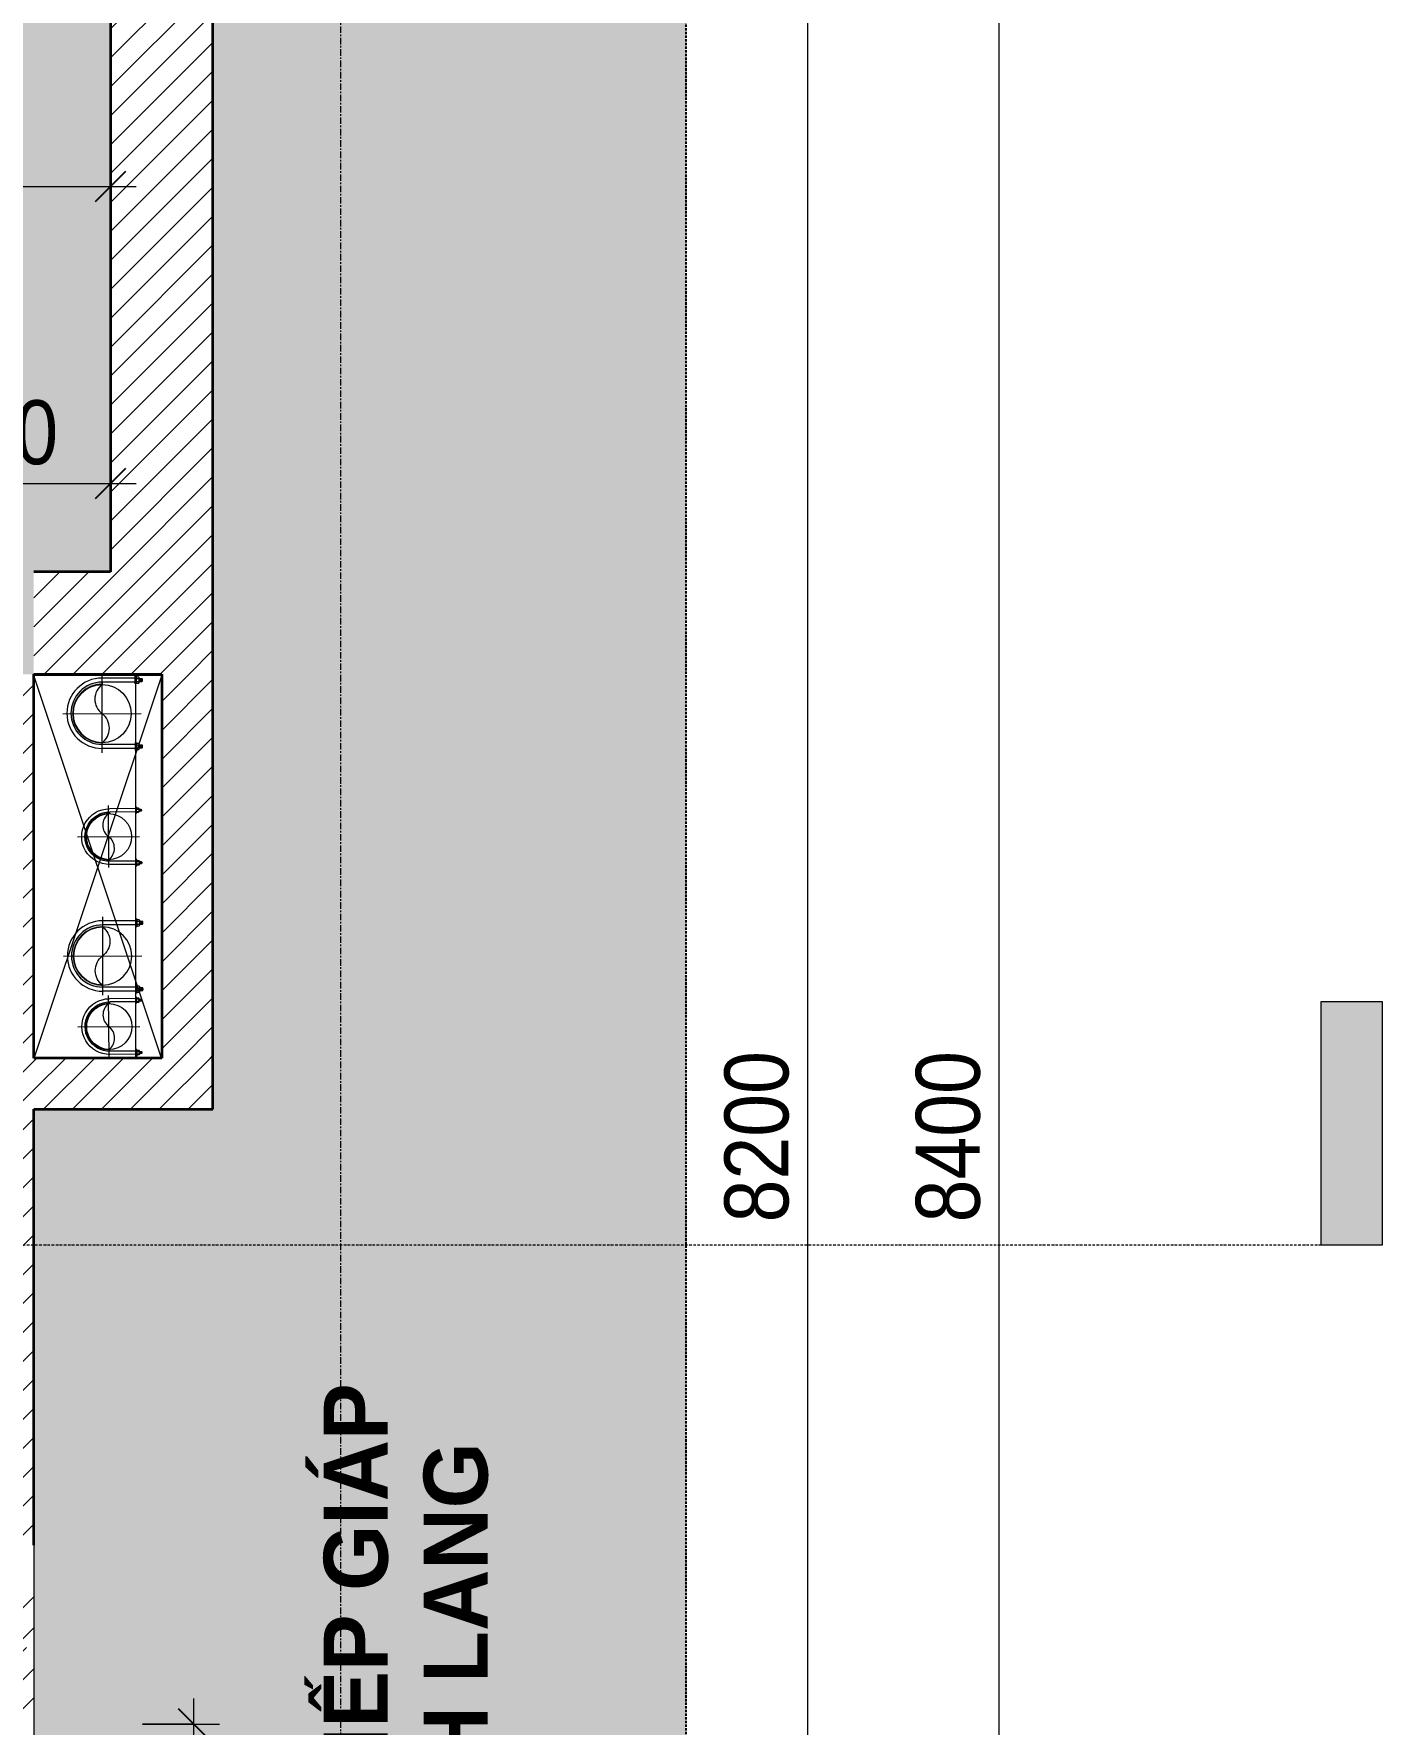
# Model space of a CAD drawing. Header units: millimetres. Extents: x 31444 to 224909, y 392 to 78637.
# Drawn here: x 42053 to 44687, y 64685 to 67988 of the extents above; entities that cross this region are included whole.
import ezdxf

# ---------------------------------------------------------------- set-up
doc = ezdxf.new("R2010")
doc.units = ezdxf.units.MM
for name, pattern in [('Dash - Tight', [4.5, 3, -1.5]), ('Dash Dot 3_16_', [7.9375, 4.7625, -1.5875, 0, -1.5875]), ('Grid Line', [22.225, 12.7, -3.175, 3.175, -3.175]), ('Hidden', [7.14375, 4.7625, -2.38125]), ('IMPORT-CENTER _3_', [10.16, 6.35, -1.27, 1.27, -1.27])]:
    doc.linetypes.add(name, pattern=pattern)
for name, color, linetype, lineweight in [('0-1', 7, 'Continuous', 5), ('0-3', 7, 'Continuous', 18), ('A-ANNO-DIMS', 211, 'Continuous', 9), ('A-ANNO-DIMS-50', 211, 'Continuous', 9), ('A-DETL-GENF-1', 7, 'Continuous', 18), ('A-DETL-GENF-3', 92, 'Dash - Tight', 18), ('A-DETL-GENF-4', 9, 'Continuous', 18), ('A-DETL-GENF-5', 92, 'Hidden', 25), ('A-DETL-THIN', 151, 'Continuous', 18), ('A-FLOR', 192, 'Continuous', 18), ('A-FLOR-2', 7, 'Continuous', 18), ('A-WALL-6', 113, 'Continuous', 35), ('A-WALL-PATT-2', 111, 'Continuous', 18), ('G-ANNO-SYMB', 111, 'Continuous', 9), ('G-ANNO-SYMB-1', 111, 'Dash Dot 3_16_', 18), ('G-ANNO-TEXT-1', 7, 'Continuous', 9), ('G-IMPT', 8, 'Continuous', 18), ('G-IMPT-4', 8, 'IMPORT-CENTER _3_', 18), ('M-EQPM', 50, 'Continuous', 18), ('S-GRID-1', 1, 'Grid Line', 9)]:
    doc.layers.add(name, color=color, linetype=linetype, lineweight=lineweight)
doc.layers.add('A-DETL-GENF-2', color=7, linetype='Continuous', lineweight=18, transparency=0.2)
doc.styles.add('Arial_B', font='arialbd.ttf', dxfattribs={"width": 0.95, "height": 125})
doc.styles.add('UTM Avo', font='', dxfattribs={"width": 0.9, "height": 125})
doc.styles.get('UTM Avo').set_extended_font_data('UTM Avo')
doc.dimstyles.new('1_Dim_chi_tiet_2_5', dxfattribs={"dimscale": 304.8, "dimtxt": 124.912619, "dimasz": 0.19685, "dimexe": 0.164042, "dimexo": 0.0625, "dimgap": 0.016404, "dimtad": 1, "dimdec": 0, "dimrnd": 5, "dimzin": 0, "dimdsep": 46, "dimtxsty": 'UTM Avo', "dimblk1": 'OBLIQUE', "dimblk2": 'OBLIQUE', "dimsah": 1, "dimcen": 0.09, "dimdle": 0.164042, "dimazin": 0, "dimtfac": 1, "dimtdec": 4, "dimtix": 1, "dimtmove": 0, "dimatfit": 3, "dimfxl": 0.328084, "dimfxlon": 1, "dimtvp": 1, "dimtolj": 1, "dimtzin": 0, "dimarcsym": 2})
pattern_1 = [(45, (0, 0), (-28.284271, 28.284271), [])]
pattern_2 = [(50, (0, 0), (364.3679, -31.8783), [38.1, -419.1]), (355, (0, 0), (-70.4859, 382.1133), [30.48, -335.28]), (100.451, (30.36, -2.66), (293.885, 350.2334), [32.38, -356.18]), (46.184, (0, 101.6), (542.1585, -84.0858), [57.15, -628.65]), (96.636, (45.2, 94.6), (474.805, 494.8554), [48.57, -534.27]), (351.184, (0, 101.6), (474.8102, 494.85), [45.72, -502.92]), (21, (50.8, 76.2), (303.2285, -204.5305), [38.1, -419.1]), (326, (50.8, 76.2), (123.6039, 368.376), [30.48, -335.28]), (71.451, (76.07, 59.16), (426.8341, 163.8427), [32.38, -356.18]), (37.5, (0, 0), (6.17665, 169.11015), [3.353, -327.863, 3.353, -337.007, -336.55]), (37.5, (0, 0), (6.17665, 169.11015), [-671.576, 3.353, -333.197]), (7.5, (0, 0), (133.63888, 200.3615), [3.353, -190.703, 3.353, -320.243, -128.27]), (7.5, (0, 0), (133.63888, 200.3615), [-517.652, 3.353, -124.917]), (327.5, (-113.28, 0), (271.18182, -11.45836), [3.353, -123.647, 3.353, -392.887, -525.78]), (327.5, (-113.28, 0), (271.18182, -11.45836), [-523.24, 3.353, -522.427]), (317.5, (-164.08, 0), (296.2585, 50.85285), [3.353, -161.747, 3.353, -259.791, -373.38]), (317.5, (-164.08, 0), (296.2585, 50.85285), [-428.244, 3.353, -370.027]), (45, (0, 0), (-125.7236, 125.7236), []), (45, (0, 190.5), (-125.7236, 125.7236), [])]

# ---------------------------------------------------------------- blocks, each defined once
blk = doc.blocks.new('NCV_TKTC_KET CAU_rvt-1-TKCS_CĂN HỘ LOẠI 3 - MẶT BẰNG')
at = {"layer": 'A-FLOR-2'}
for p, q in [((42052.7, 66734.9), (42302.6, 66734.9)), ((42052.7, 65986.9), (42052.7, 66734.9))]:
    blk.add_line(p, q, dxfattribs=at)
blk = doc.blocks.new('TKTC_XREF_251221_MB TANG 1 - TKTC_XREF_260130_MB TANG 1_dwg_CUM U_DN100-V18-TKCS_CĂN HỘ LOẠI 3 - MẶT BẰNG')
at = {"layer": 'G-IMPT'}
blk.add_hatch(color=256, dxfattribs=at).paths.add_polyline_path([(61, 0), (58.9, -15.8), (52.8, -30.5), (43.1, -43.1), (30.5, -52.8), (15.8, -58.9), (0, -61), (0, -57), (15.8, -54.6), (30.5, -47.8), (40.3, -40.3), (49.4, -28.5), (55.1, -14.8), (57, 0), (54.6, 15.8), (47.8, 30.5), (40.3, 40.3), (28.5, 49.4), (14.8, 55.1), (0, 57), (0, 61), (16.9, 58.5), (30.5, 52.8), (43.1, 43.1), (53.7, 28.5), (59.1, 14.8)])
for p, q in [((-79.1, 66.6), (-79.1, 63.4)), ((-76.6, 66.6), (-76.6, 63.4)), ((-74.6, 66.6), (-74.6, 63.4)), ((-72.7, 69.3), (-72.7, 60.7)), ((-66.9, 67.9), (-71.7, 67.9)), ((-66.9, 62.1), (-71.7, 62.1)), ((-65, 69), (0, 69)), ((-79.1, -63.4), (-79.1, -66.6)), ((-76.6, -63.4), (-76.6, -66.6)), ((-74.6, -63.4), (-74.6, -66.6)), ((-72.7, -60.7), (-72.7, -69.3)), ((-66.9, -62.1), (-71.7, -62.1)), ((-66.9, -67.9), (-71.7, -67.9)), ((-65, -69), (0, -69))]:
    blk.add_line(p, q, dxfattribs=at)
at = {"layer": 'G-IMPT', "flags": 128}
for points in [[(-72.7, 67.6), (-78.1, 67.6), (-78.1, 62.4), (-72.7, 62.4)], [(-71.7, 59.2), (-66.9, 59.2), (-66.9, 70.8), (-71.7, 70.8)], [(-66.9, 70.8), (-66.9, 72.7), (-65, 72.7), (-65, 57.3), (-66.9, 57.3), (-66.9, 59.2)], [(-65, 61), (0, 61), (0, 57)], [(-72.7, -62.4), (-78.1, -62.4), (-78.1, -67.6), (-72.7, -67.6)], [(-71.7, -70.8), (-66.9, -70.8), (-66.9, -59.2), (-71.7, -59.2)], [(-66.9, -59.2), (-66.9, -57.3), (-65, -57.3), (-65, -72.7), (-66.9, -72.7), (-66.9, -70.8)], [(-65, -61), (0, -61), (0, -57)]]:
    blk.add_lwpolyline(points, dxfattribs=at)
at = {"layer": 'G-IMPT'}
for centre, radius, start, end in [((-78.1, 66.6), 0.96, 90, 180), ((-78.1, 63.4), 0.96, 180, 270), ((-71.1, 69.3), 1.56, 112.6199, 247.3801), ((-67.9, 65), 4.8, 143.1301, 216.8699), ((-71.1, 60.7), 1.56, 112.6199, 247.3801), ((0, 0), 69, 270, 90), ((0, 0), 61, 270, 90), ((0, 0), 57, 270, 90), ((-78.1, -63.4), 0.96, 90, 180), ((-78.1, -66.6), 0.96, 180, 270), ((-71.1, -60.7), 1.56, 112.6199, 247.3801), ((-67.9, -65), 4.8, 143.1301, 216.8699), ((-71.1, -69.3), 1.56, 112.6199, 247.3801)]:
    blk.add_arc(centre, radius, start, end, dxfattribs=at)
blk = doc.blocks.new('TKTC_XREF_251221_MB TANG 1 - TKTC_XREF_260130_MB TANG 1_dwg_$cc-4202117-TKCS_CĂN HỘ LOẠI 3 - MẶT BẰNG')
at = {"layer": 'G-IMPT'}
blk.add_circle((0, 0), 0.5, dxfattribs=at)
for centre, radius, start, end in [((0, 0), 0.5, 90, 270), ((0.188, 0.25), 0.313, 126.8699, 233.1301), ((-0.188, -0.25), 0.313, 306.8699, 53.1301)]:
    blk.add_arc(centre, radius, start, end, dxfattribs=at)
at = {"layer": 'G-IMPT-4'}
for p, q in [((0, -0.673), (0, 0.673)), ((-0.673, 0), (0.673, 0))]:
    blk.add_line(p, q, dxfattribs=at)
blk = doc.blocks.new('TKTC_XREF_251221_MB TANG 1 - TKTC_XREF_260130_MB TANG 1_dwg_$cc-4202111-TKCS_CĂN HỘ LOẠI 3 - MẶT BẰNG')
at = {"layer": 'G-IMPT'}
blk.add_circle((0, 0), 0.5, dxfattribs=at)
for centre, radius, start, end in [((0, 0), 0.5, 90, 270), ((0.188, 0.25), 0.313, 126.8699, 233.1301), ((-0.188, -0.25), 0.313, 306.8699, 53.1301)]:
    blk.add_arc(centre, radius, start, end, dxfattribs=at)
at = {"layer": 'G-IMPT-4'}
for p, q in [((0, -0.673), (0, 0.673)), ((-0.673, 0), (0.673, 0))]:
    blk.add_line(p, q, dxfattribs=at)
blk = doc.blocks.new('TKTC_XREF_251221_MB TANG 1 - TKTC_XREF_260130_MB TANG 1_dwg_CUM U_DN100-4202112-TKCS_CĂN HỘ LOẠI 3 - MẶT BẰNG')
at = {"layer": 'G-IMPT'}
blk.add_hatch(color=256, dxfattribs=at).paths.add_polyline_path([(0, 61), (0, 57), (15.8, 54.6), (28.5, 49.4), (40.3, 40.3), (49.8, 27.4), (55.1, 14.6), (57, 0), (54.6, -15.8), (49.4, -28.5), (40.3, -40.3), (28.5, -49.4), (14.8, -55.1), (0, -57), (0, -61), (15.8, -58.9), (30.5, -52.8), (43.1, -43.1), (53.7, -28.5), (59.1, -14.8), (61, 0), (58.9, 15.8), (52.8, 30.5), (43.1, 43.1), (28.5, 53.7), (14.8, 59.1), (0, 61)])
for p, q in [((-79.1, 66.6), (-79.1, 63.4)), ((-76.6, 66.6), (-76.6, 63.4)), ((-74.6, 66.6), (-74.6, 63.4)), ((-72.7, 69.3), (-72.7, 60.7)), ((-66.9, 67.9), (-71.7, 67.9)), ((-65, 69), (0, 69)), ((-66.9, 62.1), (-71.7, 62.1)), ((-79.1, -63.4), (-79.1, -66.6)), ((-76.6, -63.4), (-76.6, -66.6)), ((-74.6, -63.4), (-74.6, -66.6)), ((-72.7, -60.7), (-72.7, -69.3)), ((-66.9, -62.1), (-71.7, -62.1)), ((-66.9, -67.9), (-71.7, -67.9)), ((-65, -69), (0, -69))]:
    blk.add_line(p, q, dxfattribs=at)
at = {"layer": 'G-IMPT', "flags": 128}
for points in [[(-72.7, 67.6), (-78.1, 67.6), (-78.1, 62.4), (-72.7, 62.4)], [(-71.7, 59.2), (-66.9, 59.2), (-66.9, 70.8), (-71.7, 70.8)], [(-66.9, 70.8), (-66.9, 72.7), (-65, 72.7), (-65, 57.3), (-66.9, 57.3), (-66.9, 59.2)], [(-65, 61), (0, 61), (0, 57)], [(-72.7, -62.4), (-78.1, -62.4), (-78.1, -67.6), (-72.7, -67.6)], [(-71.7, -70.8), (-66.9, -70.8), (-66.9, -59.2), (-71.7, -59.2)], [(-66.9, -59.2), (-66.9, -57.3), (-65, -57.3), (-65, -72.7), (-66.9, -72.7), (-66.9, -70.8)], [(-65, -61), (0, -61), (0, -57)]]:
    blk.add_lwpolyline(points, dxfattribs=at)
at = {"layer": 'G-IMPT'}
for centre, radius, start, end in [((-78.1, 66.6), 0.96, 90, 180), ((-71.1, 69.3), 1.56, 112.6199, 247.3801), ((-67.9, 65), 4.8, 143.1301, 216.8699), ((0, 0), 69, 270, 90), ((-78.1, 63.4), 0.96, 180, 270), ((-71.1, 60.7), 1.56, 112.6199, 247.3801), ((0, 0), 61, 270, 90), ((0, 0), 57, 270, 90), ((-78.1, -63.4), 0.96, 90, 180), ((-71.1, -60.7), 1.56, 112.6199, 247.3801), ((-67.9, -65), 4.8, 143.1301, 216.8699), ((-78.1, -66.6), 0.96, 180, 270), ((-71.1, -69.3), 1.56, 112.6199, 247.3801)]:
    blk.add_arc(centre, radius, start, end, dxfattribs=at)
blk = doc.blocks.new('TKTC_XREF_251221_MB TANG 1 - TKTC_XREF_260130_MB TANG 1_dwg_$cc-V19-TKCS_CĂN HỘ LOẠI 3 - MẶT BẰNG')
at = {"layer": 'G-IMPT'}
blk.add_circle((0, 0), 0.5, dxfattribs=at)
for centre, radius, start, end in [((0, 0), 0.5, 90, 270), ((0.188, 0.25), 0.313, 126.8699, 233.1301), ((-0.188, -0.25), 0.313, 306.8699, 53.1301)]:
    blk.add_arc(centre, radius, start, end, dxfattribs=at)
at = {"layer": 'G-IMPT-4'}
for p, q in [((0, -0.673), (0, 0.673)), ((-0.673, 0), (0.673, 0))]:
    blk.add_line(p, q, dxfattribs=at)
blk = doc.blocks.new('TKTC_XREF_251221_MB TANG 1 - TKTC_XREF_260130_MB TANG 1_dwg_$cc-4202118-TKCS_CĂN HỘ LOẠI 3 - MẶT BẰNG')
at = {"layer": 'G-IMPT'}
blk.add_circle((0, 0), 0.5, dxfattribs=at)
for centre, radius, start, end in [((0, 0), 0.5, 90, 270), ((0.188, 0.25), 0.313, 126.8699, 233.1301), ((-0.188, -0.25), 0.313, 306.8699, 53.1301)]:
    blk.add_arc(centre, radius, start, end, dxfattribs=at)
at = {"layer": 'G-IMPT-4'}
for p, q in [((0, -0.673), (0, 0.673)), ((-0.673, 0), (0.673, 0))]:
    blk.add_line(p, q, dxfattribs=at)
blk = doc.blocks.new('TKTC_XREF_251221_MB TANG 1 - TKTC_XREF_260130_MB TANG 1_dwg-4202109-TKCS_CĂN HỘ LOẠI 3 - MẶT BẰNG')
at = {"layer": 'G-IMPT'}
blk.add_line((-160899.7, -335359.7), (-160899.7, -334609.7), dxfattribs=at)
at = {"layer": 'G-IMPT', "flags": 128}
blk.add_lwpolyline([(-160874, -334609.7), (-160850.5, -334609.9), (-160850.5, -335359.7)], dxfattribs=at)
for name, p, xscale, yscale, zscale, rotation in [('TKTC_XREF_251221_MB TANG 1 - TKTC_XREF_260130_MB TANG 1_dwg_$cc-V19-TKCS_CĂN HỘ LOẠI 3 - MẶT BẰNG', (-160965.6, -334686.8), 113.7150000000092, 113.7150000000092, 113.7150000000092, 0.04476088158440977), ('TKTC_XREF_251221_MB TANG 1 - TKTC_XREF_260130_MB TANG 1_dwg_CUM U_DN100-4202112-TKCS_CĂN HỘ LOẠI 3 - MẶT BẰNG', (-160965.6, -334686), 0.9975000000000005, 0.9975000000000005, 0.9975000000000005, 180.0467435561312), ('TKTC_XREF_251221_MB TANG 1 - TKTC_XREF_260130_MB TANG 1_dwg_$cc-4202118-TKCS_CĂN HỘ LOẠI 3 - MẶT BẰNG', (-160953, -334927.1), 90.0000000000512, 90.0000000000512, 90.0000000000512, 0.419778997776333), ('TKTC_XREF_251221_MB TANG 1 - TKTC_XREF_260130_MB TANG 1_dwg_CUM U_DN100-4202112-TKCS_CĂN HỘ LOẠI 3 - MẶT BẰNG', (-160964.7, -335160.3), 0.9974999999999966, 0.9974999999999966, 0.9974999999999966, 180.0467435564899), ('TKTC_XREF_251221_MB TANG 1 - TKTC_XREF_260130_MB TANG 1_dwg_$cc-4202117-TKCS_CĂN HỘ LOẠI 3 - MẶT BẰNG', (-160952.6, -335298.2), 90.0000000000512, 90.0000000000512, 90.0000000000512, 0.419778997776333)]:
    blk.add_blockref(name, p, dxfattribs=dict(xscale=xscale, yscale=yscale, zscale=zscale, rotation=rotation))
at = {"extrusion": (0, 0, -1)}
for name, p, xscale, yscale, zscale, rotation in [('TKTC_XREF_251221_MB TANG 1 - TKTC_XREF_260130_MB TANG 1_dwg_CUM U_DN100-V18-TKCS_CĂN HỘ LOẠI 3 - MẶT BẰNG', (160951.1, -334927.1), 0.7894736842105242, 0.7894736842105242, -0.7894736842105241, 359.5802210006287), ('TKTC_XREF_251221_MB TANG 1 - TKTC_XREF_260130_MB TANG 1_dwg_$cc-4202111-TKCS_CĂN HỘ LOẠI 3 - MẶT BẰNG', (160964.7, -335160.3), 113.7150000000092, 113.7150000000092, -113.7150000000092, 179.9532564459116), ('TKTC_XREF_251221_MB TANG 1 - TKTC_XREF_260130_MB TANG 1_dwg_CUM U_DN100-V18-TKCS_CĂN HỘ LOẠI 3 - MẶT BẰNG', (160950.7, -335298.2), 0.7894736842105242, 0.7894736842105242, -0.7894736842105241, 359.5802210006287)]:
    blk.add_blockref(name, p, dxfattribs=dict(at, xscale=xscale, yscale=yscale, zscale=zscale, rotation=rotation))
blk = doc.blocks.new('TKTC_XREF_251221_MB TANG 1 - TKTC_XREF_251221_MB TANG 1-2038492-TKCS_CĂN HỘ LOẠI 3 - MẶT BẰNG')
blk.add_blockref('TKTC_XREF_251221_MB TANG 1 - TKTC_XREF_260130_MB TANG 1_dwg-4202109-TKCS_CĂN HỘ LOẠI 3 - MẶT BẰNG', (169499.1, 384109.7))
blk = doc.blocks.new('BORDER VIEW - BORDER VIEW-3746483-TKCS_CĂN HỘ LOẠI 3 - MẶT BẰNG')
at = {"layer": 'A-DETL-GENF-5'}
blk.add_line((10273.6, 9641.4), (10273.6, 150), dxfattribs=at)
blk = doc.blocks.new('Section - 3_32_ x 3_8_-4701953-TKCS_CĂN HỘ LOẠI 3 - MẶT BẰNG')
at = {"layer": 'G-ANNO-SYMB'}
blk.add_hatch(color=256, dxfattribs=at).paths.add_polyline_path([(0, 9.525), (0, 0), (-2.38125, 0), (-2.38125, 9.525)])
for p, q in [((0, 9.525), (-2.38125, 9.525)), ((-2.38125, 9.525), (-2.38125, 0)), ((0, 0), (0, 9.525)), ((-2.38125, 0), (0, 0))]:
    blk.add_line(p, q, dxfattribs=at)
blk = doc.blocks.new('DIMBLOCK11-TKCS_CĂN HỘ LOẠI 3 - MẶT BẰNG')
at = {"layer": 'A-ANNO-DIMS-50', "lineweight": 25}
for p, q in [((42365.1, 64685.3), (42335.1, 64715.3)), ((42365.1, 64685.3), (42395.1, 64655.3)), ((42365.1, 63595.3), (42335.1, 63625.3)), ((42365.1, 63595.3), (42395.1, 63565.3))]:
    blk.add_line(p, q, dxfattribs=at)
at = {"layer": 'A-ANNO-DIMS-50'}
for p, q in [((42365.1, 63545.3), (42365.1, 64735.3)), ((42265.1, 64685.3), (42415.1, 64685.3)), ((42365.1, 64685.3), (42265.1, 64685.3)), ((42265.1, 63595.3), (42415.1, 63595.3)), ((42365.1, 63595.3), (42265.1, 63595.3))]:
    blk.add_line(p, q, dxfattribs=at)
at = {"layer": 'A-ANNO-DIMS-50', "color": 0, "insert": (42202.7, 63969.1), "char_height": 125, "width": 410.824, "attachment_point": 1, "rotation": 90, "line_spacing_factor": 1.110334, "style": 'UTM Avo'}
blk.add_mtext('1090', dxfattribs=at)
blk = doc.blocks.new('_Oblique')
at = {"color": 0, "linetype": 'ByBlock', "lineweight": -2}
blk.add_line((-0.5, -0.5), (0.5, 0.5), dxfattribs=at)
blk = doc.blocks.new('DIMBLOCK13-TKCS_CĂN HỘ LOẠI 3 - MẶT BẰNG')
at = {"layer": 'A-ANNO-DIMS-50', "lineweight": 25}
for p, q in [((43564.2, 69936.9), (43534.2, 69966.9)), ((43564.2, 69936.9), (43594.2, 69906.9)), ((43564.2, 61736.9), (43534.2, 61766.9)), ((43564.2, 61736.9), (43594.2, 61706.9))]:
    blk.add_line(p, q, dxfattribs=at)
at = {"layer": 'A-ANNO-DIMS-50'}
for p, q in [((43664.2, 69936.9), (43514.2, 69936.9)), ((43564.2, 69936.9), (43564.2, 61736.9)), ((43564.2, 69936.9), (43664.2, 69936.9)), ((43664.2, 61736.9), (43514.2, 61736.9)), ((43564.2, 61736.9), (43664.2, 61736.9))]:
    blk.add_line(p, q, dxfattribs=at)
at = {"layer": 'A-ANNO-DIMS-50', "color": 0, "insert": (43401.8, 65665.8), "char_height": 125, "width": 410.824, "attachment_point": 1, "rotation": 90, "line_spacing_factor": 1.110334, "style": 'UTM Avo'}
blk.add_mtext('8200', dxfattribs=at)
blk = doc.blocks.new('DIMBLOCK15-TKCS_CĂN HỘ LOẠI 3 - MẶT BẰNG')
at = {"layer": 'A-ANNO-DIMS-50', "lineweight": 25}
for p, q in [((43938, 70036.9), (43908, 70066.9)), ((43938, 70036.9), (43968, 70006.9)), ((43938, 61636.9), (43908, 61666.9)), ((43938, 61636.9), (43968, 61606.9))]:
    blk.add_line(p, q, dxfattribs=at)
at = {"layer": 'A-ANNO-DIMS-50'}
for p, q in [((43938, 70086.9), (43938, 61586.9)), ((43838, 70036.9), (43988, 70036.9)), ((43938, 70036.9), (43838, 70036.9)), ((43838, 61636.9), (43988, 61636.9)), ((43938, 61636.9), (43838, 61636.9))]:
    blk.add_line(p, q, dxfattribs=at)
at = {"layer": 'A-ANNO-DIMS-50', "color": 0, "insert": (43775.6, 65665.8), "char_height": 125, "width": 410.824, "attachment_point": 1, "rotation": 90, "line_spacing_factor": 1.110334, "style": 'UTM Avo'}
blk.add_mtext('8400', dxfattribs=at)
blk = doc.blocks.new('DIMBLOCK34-TKCS_CĂN HỘ LOẠI 3 - MẶT BẰNG')
at = {"layer": 'A-ANNO-DIMS-50'}
for p, q in [((38152.6, 67789.7), (38152.6, 67639.7)), ((38152.6, 67689.7), (38152.6, 67789.7)), ((42202.6, 67789.7), (42202.6, 67639.7)), ((42202.6, 67689.7), (42202.6, 67789.7)), ((38102.6, 67689.7), (42252.6, 67689.7))]:
    blk.add_line(p, q, dxfattribs=at)
at = {"layer": 'A-ANNO-DIMS-50', "lineweight": 25}
for p, q in [((38152.6, 67689.7), (38182.6, 67719.7)), ((42202.6, 67689.7), (42232.6, 67719.7)), ((38152.6, 67689.7), (38122.6, 67659.7)), ((42202.6, 67689.7), (42172.6, 67659.7))]:
    blk.add_line(p, q, dxfattribs=at)
at = {"layer": 'A-ANNO-DIMS-50', "color": 0, "insert": (40006.4, 67852.1), "char_height": 125, "width": 410.824, "attachment_point": 1, "line_spacing_factor": 1.110334, "style": 'UTM Avo'}
blk.add_mtext('4050', dxfattribs=at)
blk = doc.blocks.new('DIMBLOCK55-TKCS_CĂN HỘ LOẠI 3 - MẶT BẰNG')
at = {"layer": 'A-ANNO-DIMS-50'}
for p, q in [((41752.6, 67209.8), (41752.6, 67059.8)), ((41752.6, 67109.8), (41752.6, 67209.8)), ((42202.6, 67209.8), (42202.6, 67059.8)), ((42202.6, 67109.8), (42202.6, 67209.8)), ((41752.6, 67109.8), (42252.6, 67109.8))]:
    blk.add_line(p, q, dxfattribs=at)
at = {"layer": 'A-ANNO-DIMS-50', "lineweight": 25}
for p, q in [((41752.6, 67109.8), (41782.6, 67139.8)), ((42202.6, 67109.8), (42232.6, 67139.8)), ((41752.6, 67109.8), (41722.6, 67079.8)), ((42202.6, 67109.8), (42172.6, 67079.8))]:
    blk.add_line(p, q, dxfattribs=at)
at = {"layer": 'A-ANNO-DIMS-50', "color": 0, "insert": (41849.2, 67272.2), "char_height": 125, "width": 308.118, "attachment_point": 1, "line_spacing_factor": 1.110334, "style": 'UTM Avo'}
blk.add_mtext('450', dxfattribs=at)

msp = doc.modelspace()

# ---------------------------------------------------------------- hatches: boundary and pattern name
at = {"layer": 'A-DETL-GENF-1'}
msp.add_hatch(color=256, dxfattribs=at).paths.add_polyline_path([(42037.9, 66936.9), (42202.6, 66936.9), (42202.6, 69836.9), (38852.6, 69836.9), (38852.6, 69761.9), (38152.6, 69761.9), (38152.6, 66936.9), (41852.6, 66936.9)])
at = {"layer": 'A-DETL-GENF-2'}
h = msp.add_hatch(color=256, dxfattribs=at)
h.paths.add_polyline_path([(42371.8, 60936.9), (43176.1, 60936.9), (43214.9, 60942), (43251.1, 60957), (43282.2, 60980.9), (43306, 61011.9), (43321, 61048.1), (43326.1, 61086.9), (43326.1, 70578.4), (43321, 70617.2), (43306, 70653.4), (43282.2, 70684.5), (43251.1, 70708.3), (43214.9, 70723.3), (43176.1, 70728.4), (33202.6, 70728.4), (33163.7, 70723.3), (33127.6, 70708.3), (33096.5, 70684.5), (33072.7, 70653.4), (33057.7, 70617.2), (33052.6, 70578.4), (33052.6, 61086.9), (33057.7, 61048.1), (33072.7, 61011.9), (33096.5, 60980.9), (33127.6, 60957), (33163.7, 60942), (33202.6, 60936.9), (42202.6, 60936.9)])
h.paths.add_polyline_path([(37494.4, 61495.8), (37481.9, 61497.5), (37470.3, 61502.3), (37460.3, 61509.9), (37452.7, 61519.9), (37447.8, 61531.5), (37446.2, 61544), (37449.4, 61544), (37451.2, 61531.5), (37456.6, 61519.9), (37462.9, 61511.9), (37471.9, 61505), (37482.7, 61500.5), (37494.4, 61499), (37506.8, 61500.9), (37518.4, 61506.2), (37526.2, 61512.2), (37533.3, 61521.5), (37537.8, 61532.3), (37539.4, 61544), (37542.5, 61544), (37540.9, 61531.5), (37536.1, 61519.9), (37528.4, 61509.9), (37516.9, 61501.6), (37506, 61497.4)])
h.paths.add_polyline_path([(38112.6, 61511.9), (37552.6, 61511.9), (37552.6, 61636.9), (34352.6, 61636.9), (34352.6, 61561.9), (33652.6, 61561.9), (33652.6, 68136.9), (36152.5, 68136.9), (36152.5, 69836.9), (34352.6, 69836.9), (34352.6, 69761.9), (33652.6, 69761.9), (33652.6, 70111.9), (34352.6, 70111.9), (34352.6, 70036.9), (37552.6, 70036.9), (37552.7, 70111.9), (38852.6, 70111.9), (38852.7, 70036.9), (42402.6, 70036.9), (42402.6, 65886.9), (42052.6, 65886.9), (42052.5, 61635.3), (41852.6, 61635.3), (41852.6, 61636.9), (38852.6, 61636.9), (38852.6, 61511.9), (38152.6, 61511.9)])
h.paths.add_polyline_path([(34715.7, 70142), (34713.6, 70142), (34715.7, 70157.7), (34721.8, 70172.4), (34731.4, 70185), (34746, 70195.5), (34759.7, 70200.9), (34774.4, 70202.8), (34790.2, 70200.7), (34804.9, 70194.7), (34817.5, 70185), (34827.1, 70172.4), (34833.2, 70157.7), (34835.3, 70142), (34831.3, 70142), (34828.9, 70157.7), (34823.7, 70170.4), (34814.7, 70182.2), (34802.9, 70191.2), (34789.2, 70196.9), (34774.4, 70198.8), (34758.7, 70196.5), (34746, 70191.2), (34734.2, 70182.2), (34725.2, 70170.4), (34719.5, 70156.7), (34717.6, 70142)])
at = {"layer": 'A-DETL-GENF-4'}
h = msp.add_hatch(dxfattribs=at)
h.set_pattern_fill('FP_2', color=256, style=0, pattern_type=2)
h.set_pattern_definition(pattern_2)
h.paths.add_polyline_path([(38364.6, 61511.9), (38852.6, 61512.2), (38852.6, 61961.9), (37552.6, 61961.9), (37552.6, 61511.9), (37816.3, 61511.9)])
h.paths.add_polyline_path([(33652.6, 61561.9), (34352.6, 61562), (34352.6, 61911.9), (33652.6, 61911.9), (33652.6, 61636.9)])
h.paths.add_polyline_path([(41852.6, 61636.9), (42052.6, 61636.9), (42052.6, 61836.9), (41852.6, 61836.9), (41852.6, 61739.5)])
h.paths.add_polyline_path([(36952.6, 64836.9), (37052.6, 64836.9), (37052.6, 65036.9), (36952.6, 65036.9), (36952.6, 64936.9)])
h.paths.add_polyline_path([(40052.6, 64836.9), (40052.6, 65036.9), (39952.6, 65036.9), (39952.6, 64836.9), (40034.3, 64836.9)])
h.paths.add_polyline_path([(38152.6, 64836.9), (38152.6, 65036.9), (38052.6, 65036.9), (38052.6, 64836.9)])
h.paths.add_polyline_path([(33652.6, 64839), (33852.6, 64839), (33852.2, 65036.9), (33652.6, 65036.9), (33652.6, 65035.3)])
h.paths.add_polyline_path([(42037.9, 66736.9), (42052.6, 66736.9), (42052.6, 66936.9), (41852.6, 66936.9), (41852.6, 66736.9)])
h.paths.add_polyline_path([(33652.6, 67936.9), (33852.6, 67936.9), (33852.6, 68136.9), (33652.6, 68136.9), (33652.6, 68036.9)])
h.paths.add_polyline_path([(36952.6, 67936.9), (37052.6, 67936.9), (37052.6, 68136.9), (36952.6, 68136.9), (36952.6, 68036.9)])
h.paths.add_polyline_path([(38152.6, 67942), (38152.6, 68136.9), (38052.6, 68136.9), (38052.6, 67942), (38150.1, 67942)])
h.paths.add_polyline_path([(38052.6, 69761.9), (38852.6, 69761.9), (38852.6, 70111.9), (37552.6, 70111.9), (37552.6, 69761.9)])
h.paths.add_polyline_path([(33988.6, 69761.9), (34352.6, 69761.9), (34352.6, 70111.9), (33652.6, 70111.9), (33652.6, 69761.9)])
h.paths.add_polyline_path([(41852.6, 69836.9), (42052.6, 69836.9), (42052.6, 70036.9), (41852.6, 70036.9), (41852.6, 69836.9)])
h = msp.add_hatch(dxfattribs=at)
h.set_pattern_fill('FP_2', color=256, style=0, pattern_type=2)
h.set_pattern_definition(pattern_2)
h.paths.add_polyline_path([(41852.6, 64835.3), (42052.6, 64835.3), (42052.6, 65035.3), (41852.6, 65035.3), (41852.6, 64836.9)])
h.paths.add_polyline_path([(39947.6, 64836.9), (39952.6, 64836.9), (39952.6, 65036.9), (39947.6, 65036.9), (39947.6, 64936.7)])
at = {"layer": 'A-WALL-PATT-2'}
h = msp.add_hatch(dxfattribs=at)
h.set_pattern_fill('FP_1', color=256, style=0, pattern_type=2)
h.set_pattern_definition(pattern_1)
h.paths.add_polyline_path([(42402.6, 66936.9), (42402.6, 70036.9), (42202.6, 70036.9), (42202.6, 66936.9), (42371.8, 66936.9)])
h = msp.add_hatch(dxfattribs=at)
h.set_pattern_fill('FP_1', color=256, style=0, pattern_type=2)
h.set_pattern_definition(pattern_1)
h.paths.add_polyline_path([(42402.6, 66736.9), (42402.6, 66936.9), (42052.6, 66936.9), (42052.6, 66736.9), (42371.8, 66736.9)])
h = msp.add_hatch(dxfattribs=at)
h.set_pattern_fill('FP_1', color=256, style=0, pattern_type=2)
h.set_pattern_definition(pattern_1)
h.paths.add_polyline_path([(41852.6, 65886.9), (42052.6, 65886.9), (42052.6, 66736.9), (41852.6, 66736.9), (41852.6, 65999.6)])
h = msp.add_hatch(dxfattribs=at)
h.set_pattern_fill('FP_1', color=256, style=0, pattern_type=2)
h.set_pattern_definition(pattern_1)
h.paths.add_polyline_path([(42302.6, 65986.9), (42402.6, 65986.9), (42402.6, 66736.9), (42302.6, 66736.9), (42302.6, 65999.6)])
h = msp.add_hatch(dxfattribs=at)
h.set_pattern_fill('FP_1', color=256, style=0, pattern_type=2)
h.set_pattern_definition(pattern_1)
h.paths.add_polyline_path([(42402.6, 65886.9), (42402.6, 65986.9), (42052.6, 65986.9), (42052.6, 65886.9), (42371.8, 65886.9)])
h = msp.add_hatch(dxfattribs=at)
h.set_pattern_fill('FP_1', color=256, style=0, pattern_type=2)
h.set_pattern_definition(pattern_1)
h.paths.add_polyline_path([(41852.6, 61836.9), (42052.6, 61836.9), (42052.6, 63595.3), (41852.6, 63595.3), (41852.6, 61911.9)])
h.paths.add_polyline_path([(42052.6, 64685.3), (42052.6, 64835.3), (41852.6, 64835.3), (41852.6, 64685.3)])
h.paths.add_polyline_path([(41852.6, 65035.3), (42052.6, 65035.3), (42052.6, 65886.9), (41852.6, 65886.9)])

# ---------------------------------------------------------------- linework, layer by layer
at = {"layer": '0-3'}
for p, q in [((42302.6, 66734.9), (42052.6, 66734.9)), ((42302.2, 65986.9), (42052.6, 66734.5)), ((42053.2, 65986.9), (42302.6, 66734))]:
    msp.add_line(p, q, dxfattribs=at)
at = {"layer": 'A-DETL-THIN'}
for p, q in [((42402.6, 70036.9), (42402.6, 65886.9)), ((42202.6, 66936.9), (42202.6, 69836.9)), ((42052.6, 66936.9), (42202.6, 66936.9)), ((42402.6, 65886.9), (42052.6, 65886.9)), ((42052.6, 65886.9), (42052.6, 61836.9))]:
    msp.add_line(p, q, dxfattribs=at)
at = {"layer": 'A-FLOR'}
msp.add_line((42402.6, 70036.9), (42402.6, 66736.9), dxfattribs=at)
at = {"layer": 'A-WALL-6'}
for p, q in [((42402.6, 66736.9), (42402.6, 70036.9)), ((42202.6, 69836.9), (42202.6, 66936.9)), ((42202.6, 66936.9), (42052.6, 66936.9)), ((42052.6, 66736.9), (42302.6, 66736.9)), ((42052.6, 65986.9), (42052.6, 66736.9)), ((42302.6, 66736.9), (42302.6, 65986.9)), ((42402.6, 65887.2), (42402.6, 66736.9)), ((42302.6, 65986.9), (42052.6, 65986.9)), ((42052.6, 65886.9), (42402.6, 65886.9)), ((42052.6, 65035.3), (42052.6, 65886.9))]:
    msp.add_line(p, q, dxfattribs=at)
at = {"layer": 'G-ANNO-SYMB-1'}
msp.add_line((44567.7, 65621.1), (32168.1, 65621.1), dxfattribs=at)
at = {"layer": 'S-GRID-1'}
msp.add_line((42652.6, 61655.7), (42652.6, 70075.6), dxfattribs=at)

# ---------------------------------------------------------------- block references
at = {"layer": '0-1'}
msp.add_blockref('NCV_TKTC_KET CAU_rvt-1-TKCS_CĂN HỘ LOẠI 3 - MẶT BẰNG', (0, 0), dxfattribs=at)
at = {"layer": 'A-DETL-GENF-3'}
msp.add_blockref('BORDER VIEW - BORDER VIEW-3746483-TKCS_CĂN HỘ LOẠI 3 - MẶT BẰNG', (33052.6, 60936.9), dxfattribs=at)
at = {"layer": 'G-ANNO-SYMB', "extrusion": (0, 0, -1), "xscale": 49.99999999999998, "yscale": 49.99999999999998, "zscale": 49.99999999999998}
msp.add_blockref('Section - 3_32_ x 3_8_-4701953-TKCS_CĂN HỘ LOẠI 3 - MẶT BẰNG', (-44567.7, 65621.1), dxfattribs=at)
at = {"layer": 'M-EQPM'}
msp.add_blockref('TKTC_XREF_251221_MB TANG 1 - TKTC_XREF_251221_MB TANG 1-2038492-TKCS_CĂN HỘ LOẠI 3 - MẶT BẰNG', (33652.6, 17236.9), dxfattribs=at)

# ---------------------------------------------------------------- texts
at = {"layer": 'G-ANNO-TEXT-1', "insert": (42780, 64738.5), "char_height": 125, "width": 1410.75, "attachment_point": 5, "rotation": 90, "line_spacing_factor": 0.936439, "style": 'Arial_B'}
msp.add_mtext('\\pt570,1140,1710,2280,2850,3420,3990,4560,5130,5700,6270,6840,7410,7980,8550,9120,9690,10260,10830,11400,11970,12540,13110,13680,14250,14820,15390,15960,16530,17100,17670,18240;MẶT TIẾP GIÁP\\PHÀNH LANG', dxfattribs=at)

# ---------------------------------------------------------------- dimensions: what is measured, and where the dimension line sits
at = {"layer": 'A-ANNO-DIMS'}
for base, p1, p2, override, picture, middle in [((43938, 61636.9), (43838, 70036.9), (43838, 61636.9), {"dimpost": '<>', "dimfxl": 8400}, 'DIMBLOCK15-TKCS_CĂN HỘ LOẠI 3 - MẶT BẰNG', (43868.3, 65836.9)), ((43564.2, 61736.9), (43664.2, 69936.9), (43664.2, 61736.9), {"dimpost": '<>', "dimfxl": 8200}, 'DIMBLOCK13-TKCS_CĂN HỘ LOẠI 3 - MẶT BẰNG', (43494.5, 65836.9)), ((42365.1, 64685.3), (42265.1, 63595.3), (42265.1, 64685.3), {"dimpost": '<>', "dimfxl": 1090}, 'DIMBLOCK11-TKCS_CĂN HỘ LOẠI 3 - MẶT BẰNG', (42295.4, 64140.3))]:
    dim = msp.add_linear_dim(base=base, p1=p1, p2=p2, angle=90, dimstyle='1_Dim_chi_tiet_2_5', override=override, dxfattribs=at)
    dim.commit()
    dim.dimension.update_dxf_attribs({"geometry": picture, "text_midpoint": middle})
for base, p1, p2, override, picture, middle in [((42202.6, 67689.7), (38152.6, 67789.7), (42202.6, 67789.7), {"dimpost": '<>', "dimfxl": 4050}, 'DIMBLOCK34-TKCS_CĂN HỘ LOẠI 3 - MẶT BẰNG', (40177.6, 67759.4)), ((42202.6, 67109.8), (41752.6, 67209.8), (42202.6, 67209.8), {"dimpost": '<>', "dimfxl": 450}, 'DIMBLOCK55-TKCS_CĂN HỘ LOẠI 3 - MẶT BẰNG', (41977.6, 67179.5))]:
    dim = msp.add_linear_dim(base=base, p1=p1, p2=p2, dimstyle='1_Dim_chi_tiet_2_5', override=override, dxfattribs=at)
    dim.commit()
    dim.dimension.update_dxf_attribs({"geometry": picture, "text_midpoint": middle})

doc.saveas('drawing.dxf')
